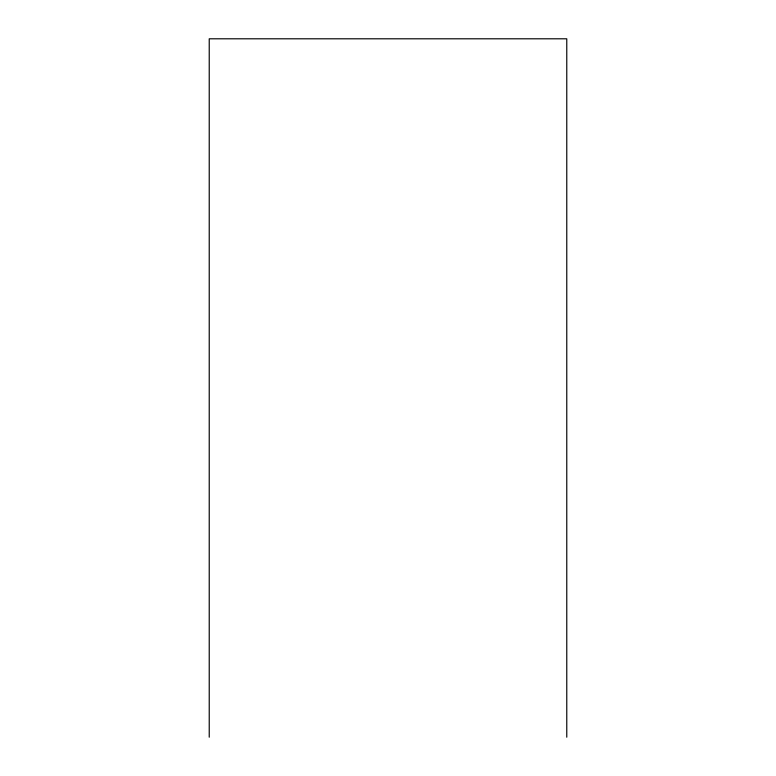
<?xml version="1.0" encoding="UTF-8"?>
<svg xmlns="http://www.w3.org/2000/svg" width="776" height="776" viewBox="0 0 776 776"><rect width="100%" height="100%" fill="white"/><g stroke="black" fill="none" stroke-linecap="round" stroke-linejoin="round"><path stroke-width="1.16" d="M566.771 737.2L566.771 38.8L209.229 38.8L209.229 737.2"/></g></svg>
